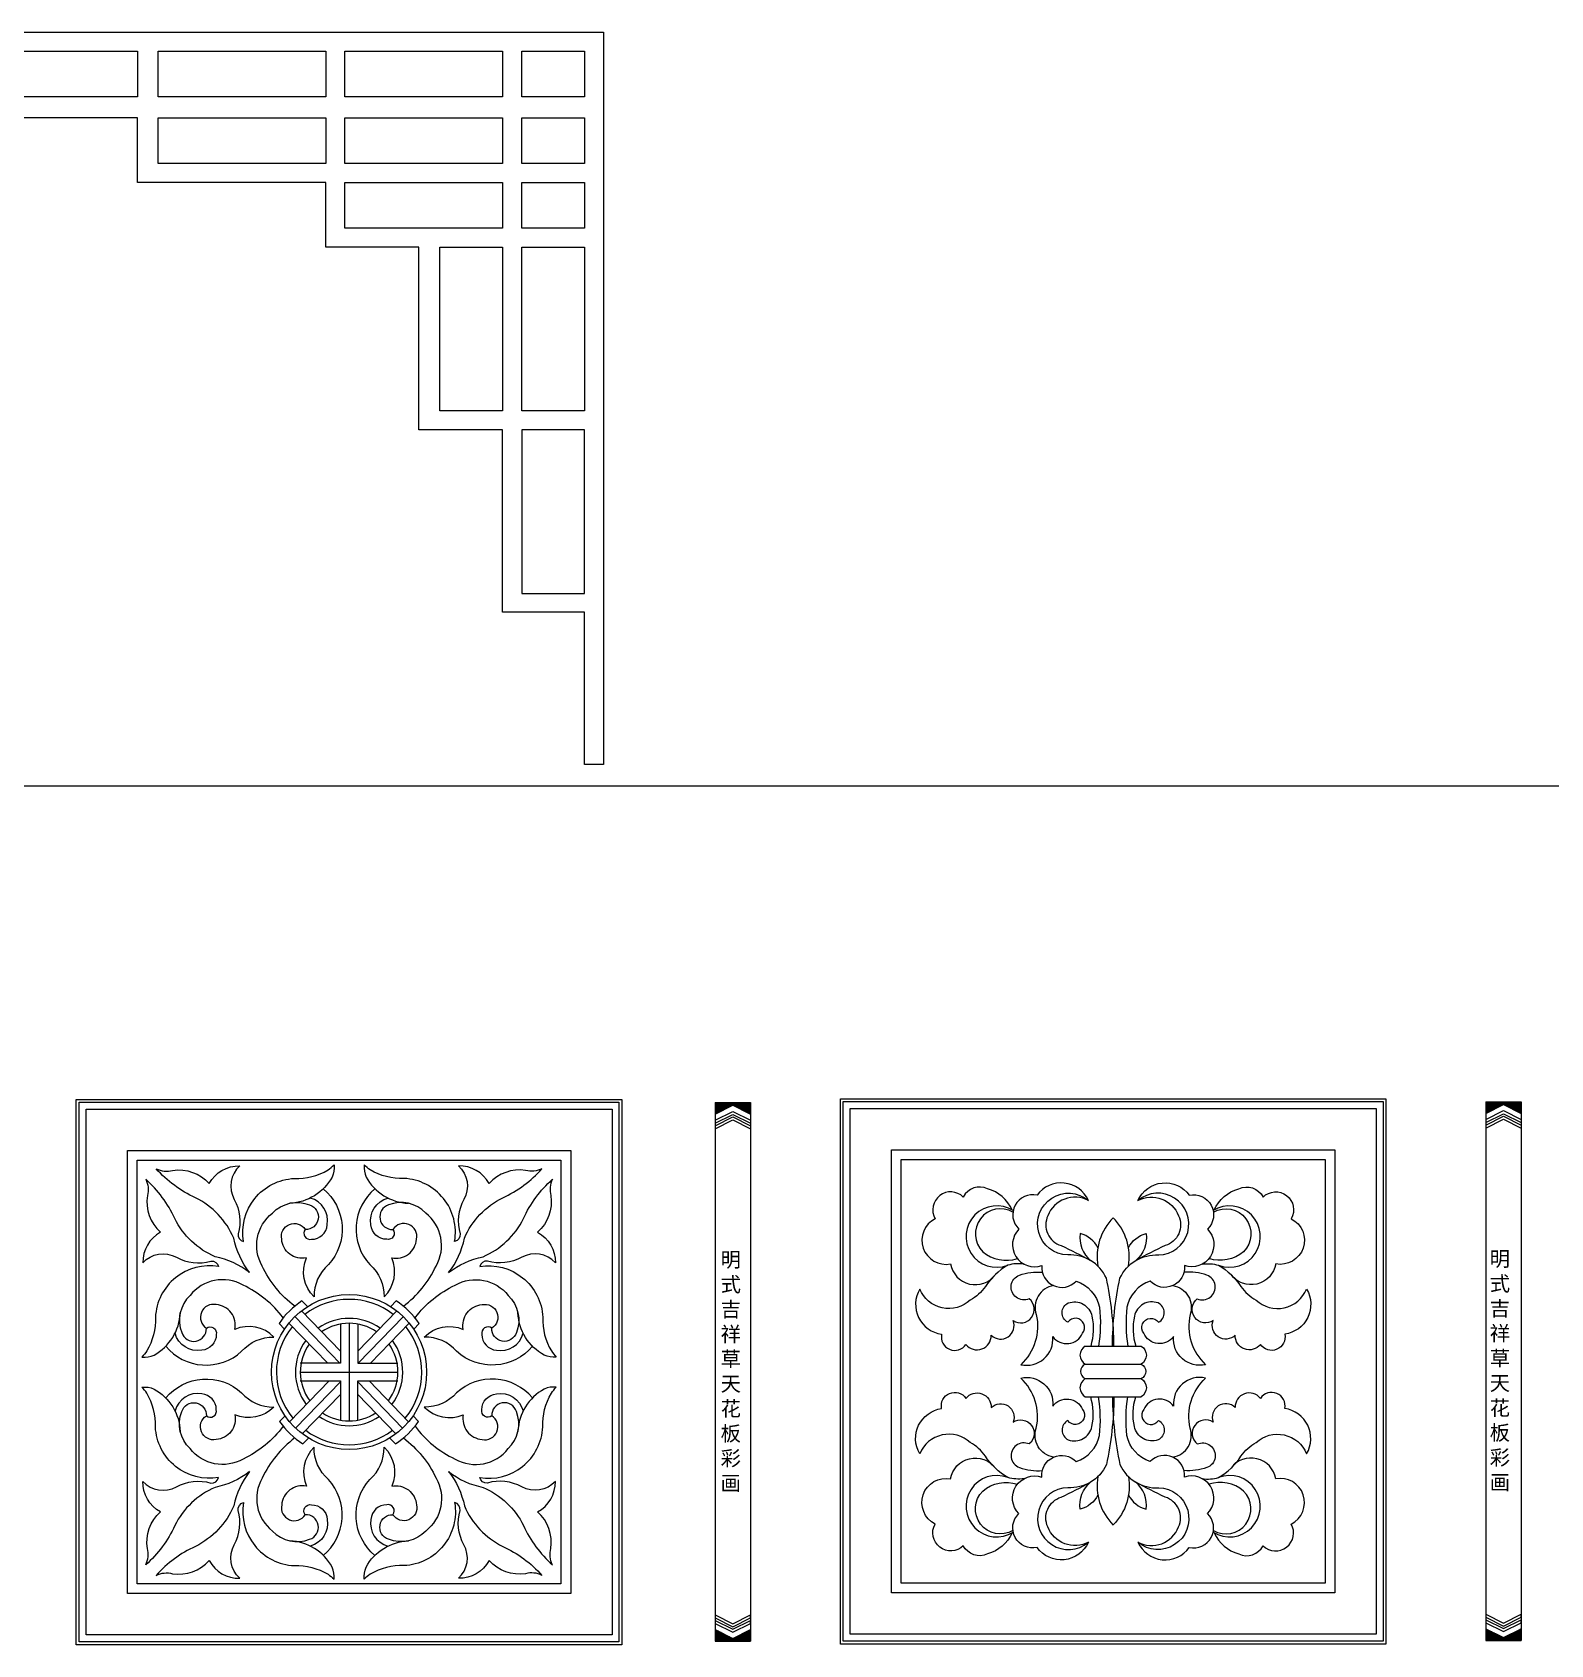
# Model space of a CAD drawing. Extents: x -66030 to 95157, y -13132 to 45879.
# Drawn here: x -25992 to -22875, y 6246 to 9558 of the extents above; entities that cross this region are included whole.
import ezdxf

# ---------------------------------------------------------------- set-up
doc = ezdxf.new("R2010")
doc.units = 0
doc.header["$LTSCALE"] = 100
doc.header["$MEASUREMENT"] = 0
doc.layers.get('0').update_dxf_attribs({"linetype": 'CONTINUOUS'})
for name, color, linetype in [('3', 11, 'CONTINUOUS'), ('4', 121, 'CONTINUOUS'), ('BH', 21, 'CONTINUOUS'), ('TEXT', 105, 'CONTINUOUS')]:
    doc.layers.add(name, color=color, linetype=linetype)
doc.styles.add('HZ', font='simhei.ttf')

# ---------------------------------------------------------------- blocks, each defined once
blk = doc.blocks.new('A$C7474708E')
at = {"layer": '3'}
for p, q in [((0, 1106.4), (0, 0)), ((0, 1106.4), (0, 1082.4)), ((0, 1106.4), (72.5, 1106.4)), ((0, 1082.4), (36.3, 1100.6)), ((36.3, 1100.6), (72.5, 1082.4)), ((72.5, 1106.4), (72.5, 0)), ((72.5, 1106.4), (72.5, 1082.4)), ((0, 1070), (36.3, 1088.1)), ((0, 1063.8), (36.3, 1081.9)), ((0, 1058.6), (36.3, 1076.8)), ((0, 1052.4), (36.3, 1070.6)), ((0, 1070), (0, 1063.8)), ((36.3, 1088.1), (72.5, 1070)), ((36.3, 1081.9), (72.5, 1063.8)), ((36.3, 1076.8), (72.5, 1058.6)), ((36.3, 1070.6), (72.5, 1052.4)), ((72.5, 1070), (72.5, 1063.8)), ((0, 1058.6), (0, 1052.4)), ((72.5, 1058.6), (72.5, 1052.4)), ((0, 54), (36.3, 35.9)), ((0, 47.8), (36.3, 29.6)), ((0, 42.7), (36.3, 24.5)), ((0, 36.4), (36.3, 18.3)), ((36.3, 35.9), (72.5, 54)), ((36.3, 29.6), (72.5, 47.8)), ((36.3, 24.5), (72.5, 42.7)), ((36.3, 18.3), (72.5, 36.4)), ((72.5, 47.8), (72.5, 54)), ((72.5, 36.4), (72.5, 42.7)), ((0, 24), (36.3, 5.9)), ((0, 0), (72.5, 0)), ((36.3, 5.9), (72.5, 24)), ((72.5, 0), (72.5, 24))]:
    blk.add_line(p, q, dxfattribs=at)
at = {"layer": 'BH'}
for p, q in [((15.8, 1090.3), (0, 1106.2)), ((13.9, 1089.4), (0, 1103.3)), ((12.1, 1088.5), (0, 1100.5)), ((10.2, 1087.5), (0, 1097.7)), ((8.3, 1086.6), (0, 1094.9)), ((17.7, 1091.3), (2.6, 1106.4)), ((19.6, 1092.2), (5.4, 1106.4)), ((21.5, 1093.2), (8.2, 1106.4)), ((23.4, 1094.1), (11.1, 1106.4)), ((25.3, 1095.1), (13.9, 1106.4)), ((27.1, 1096), (16.7, 1106.4)), ((29, 1096.9), (19.5, 1106.4)), ((30.9, 1097.9), (22.4, 1106.4)), ((32.8, 1098.8), (25.2, 1106.4)), ((34.7, 1099.8), (28, 1106.4)), ((37.2, 1100.1), (30.9, 1106.4)), ((42.9, 1097.2), (33.7, 1106.4)), ((48.5, 1094.4), (36.5, 1106.4)), ((54.2, 1091.6), (39.3, 1106.4)), ((59.8, 1088.8), (42.2, 1106.4)), ((65.5, 1085.9), (45, 1106.4)), ((71.2, 1083.1), (47.8, 1106.4)), ((72.5, 1084.6), (50.7, 1106.4)), ((72.5, 1087.4), (53.5, 1106.4)), ((72.5, 1090.2), (56.3, 1106.4)), ((72.5, 1093.1), (59.1, 1106.4)), ((72.5, 1095.9), (62, 1106.4)), ((72.5, 1098.7), (64.8, 1106.4)), ((72.5, 1101.5), (67.6, 1106.4)), ((72.5, 1104.4), (70.5, 1106.4)), ((6.4, 1085.6), (0, 1092)), ((4.5, 1084.7), (0, 1089.2)), ((2.6, 1083.7), (0, 1086.4)), ((0.7, 1082.8), (0, 1083.5)), ((21.3, 0), (0, 21.3)), ((18.4, 0), (0, 18.4)), ((15.6, 0), (0, 15.6)), ((12.8, 0), (0, 12.8)), ((9.9, 0), (0, 9.9)), ((7.1, 0), (0, 7.1)), ((4.3, 0), (0, 4.3)), ((1.5, 0), (0, 1.5)), ((24.1, 0), (0.2, 23.9)), ((26.9, 0), (5.8, 21.1)), ((29.7, 0), (11.5, 18.3)), ((32.6, 0), (17.2, 15.4)), ((35.4, 0), (22.8, 12.6)), ((38.2, 0), (28.5, 9.8)), ((41.1, 0), (34.1, 6.9)), ((43.9, 0), (37.4, 6.5)), ((46.7, 0), (39.3, 7.4)), ((49.5, 0), (41.2, 8.3)), ((52.4, 0), (43.1, 9.3)), ((55.2, 0), (45, 10.2)), ((58, 0), (46.9, 11.2)), ((60.9, 0), (48.7, 12.1)), ((63.7, 0), (50.6, 13.1)), ((66.5, 0), (52.5, 14)), ((69.3, 0), (54.4, 14.9)), ((72.2, 0), (56.3, 15.9)), ((72.5, 2.5), (58.2, 16.8)), ((72.5, 5.3), (60.1, 17.8)), ((72.5, 8.2), (61.9, 18.7)), ((72.5, 11), (63.8, 19.7)), ((72.5, 13.8), (65.7, 20.6)), ((72.5, 16.6), (67.6, 21.6)), ((72.5, 19.5), (69.5, 22.5)), ((72.5, 22.3), (71.4, 23.4))]:
    blk.add_line(p, q, dxfattribs=at)

msp = doc.modelspace()

# ---------------------------------------------------------------- linework, layer by layer
at = {"color": 29, "lineweight": 0}
msp.add_lwpolyline([(-29221.3, 9557.7), (-24819.3, 9557.7), (-24819.3, 9155.4), (-24819.3, 9116.3), (-24819.3, 8780.4), (-24819.3, 8741.3), (-24819.3, 8053.9), (-24858.3, 8053.9), (-24858.3, 8366.4), (-24901.3, 8366.4), (-24944.3, 8366.4), (-24983.3, 8366.4), (-25026.3, 8366.4), (-25026.3, 8741.3), (-25155.2, 8741.3), (-25178.6, 8741.3), (-25198.2, 8741.3), (-25198.2, 9116.3), (-25389.5, 9116.3), (-25389.5, 9128), (-25389.5, 9155.4), (-25389.5, 9249.1), (-25776.2, 9249.1), (-25776.2, 9264.7), (-25776.2, 9288.2), (-25776.2, 9381.9), (-28248.7, 9381.9)], dxfattribs=at)
at = {"lineweight": 0}
for points in [[(-25776.2, 9518.6), (-25776.2, 9424.9), (-26170.7, 9424.9), (-26170.7, 9518.6), (-25776.2, 9518.6)], [(-25389.5, 9518.6), (-25389.5, 9424.9), (-25733.3, 9424.9), (-25733.3, 9518.6), (-25389.5, 9518.6)], [(-25026.3, 9518.6), (-25026.3, 9424.9), (-25350.5, 9424.9), (-25350.5, 9518.6), (-25026.3, 9518.6)], [(-24987.2, 9424.9), (-24987.2, 9518.6), (-24858.3, 9518.6), (-24858.3, 9424.9), (-24987.2, 9424.9)], [(-25389.5, 9381.9), (-25389.5, 9288.2), (-25733.3, 9288.2), (-25733.3, 9381.9), (-25389.5, 9381.9)], [(-25026.3, 9381.9), (-25026.3, 9288.2), (-25350.5, 9288.2), (-25350.5, 9381.9), (-25026.3, 9381.9)], [(-24858.3, 9288.2), (-24987.2, 9288.2), (-24987.2, 9381.9), (-24858.3, 9381.9), (-24858.3, 9288.2)], [(-25026.3, 9155.4), (-25350.5, 9155.4), (-25350.5, 9249.1), (-25026.3, 9249.1), (-25026.3, 9155.4)], [(-24858.3, 9155.4), (-24987.2, 9155.4), (-24987.2, 9249.1), (-24858.3, 9249.1), (-24858.3, 9155.4)], [(-25026.3, 8780.4), (-25155.2, 8780.4), (-25155.2, 9116.3), (-25026.3, 9116.3), (-25026.3, 8780.4)], [(-24858.3, 8780.4), (-24987.2, 8780.4), (-24987.2, 9116.3), (-24858.3, 9116.3), (-24858.3, 8780.4)], [(-24987.2, 8405.4), (-24858.3, 8405.4), (-24858.3, 8741.3), (-24987.2, 8741.3), (-24987.2, 8405.4)]]:
    msp.add_lwpolyline(points, close=True, dxfattribs=at)
at = {"layer": '3', "color": 2}
msp.add_line((-66009.4, 8010), (95156.9, 8010), dxfattribs=at)
at = {"layer": '4'}
for p, q in [((-25439.3, 6931.8), (-25359.5, 6849.2)), ((-25243.7, 6931.8), (-25323.5, 6849.2)), ((-25465, 6906.6), (-25385.3, 6824.2)), ((-25452.9, 6920), (-25360.3, 6824.2)), ((-25341.5, 6906.4), (-25341.5, 6705.9)), ((-25230.1, 6920), (-25322.7, 6824.2)), ((-25218, 6906.6), (-25297.7, 6824.2)), ((-23830.4, 6859.6), (-23715.4, 6859.6)), ((-23830.4, 6822.6), (-23715.4, 6822.6)), ((-25441.7, 6806.2), (-25241.3, 6806.2)), ((-23830.4, 6792.6), (-23715.4, 6792.6)), ((-25382.5, 6788.2), (-25463.7, 6704.1)), ((-25359.5, 6786.1), (-25451.4, 6690.9)), ((-25359.5, 6760.1), (-25437.7, 6679.2)), ((-25323.5, 6786.1), (-25231.6, 6690.9)), ((-25323.5, 6760.1), (-25245.3, 6679.2)), ((-25300.5, 6788.2), (-25219.3, 6704.1)), ((-23830.4, 6755.6), (-23715.4, 6755.6))]:
    msp.add_line(p, q, dxfattribs=at)
for points in [[(-25895.5, 7360.2), (-24787.5, 7360.2), (-24787.5, 6252.2), (-25895.5, 6252.2)], [(-24326.9, 7361.6), (-23218.9, 7361.6), (-23218.9, 6253.6), (-24326.9, 6253.6)], [(-25796.5, 7261.2), (-24886.5, 7261.2), (-24886.5, 6351.2), (-25796.5, 6351.2)], [(-24227.9, 7262.6), (-23317.9, 7262.6), (-23317.9, 6352.6), (-24227.9, 6352.6)], [(-25776.5, 7241.2), (-24906.5, 7241.2), (-24906.5, 6371.2), (-25776.5, 6371.2)], [(-24207.9, 7242.6), (-23337.9, 7242.6), (-23337.9, 6372.6), (-24207.9, 6372.6)]]:
    msp.add_lwpolyline(points, close=True, dxfattribs=at)
for points in [[(-25545.8, 7010.4, -0.115333), (-25578.3, 7081.1, 0.178132), (-25656.8, 7164.1, -0.102877), (-25737.5, 7223.6, 0.181507), (-25703.9, 7220.2, -0.254883), (-25628.8, 7193.3, -0.279619), (-25565.9, 7229.7, 0.348931), (-25577.2, 7160.7, -0.19934), (-25569.4, 7090.1, 0.386318), (-25558.1, 7074.4, -0.450023), (-25454.1, 7203.8, 0.142253), (-25384.8, 7221.3, 0.026257), (-25372.3, 7231.4, -0.125408), (-25376.3, 7206.7, -0.262984), (-25463.2, 7152.8, -0.312798)], [(-25137.2, 7010.4, 0.115333), (-25104.7, 7081.1, -0.178132), (-25026.2, 7164.1, 0.102877), (-24945.5, 7223.6, -0.181507), (-24979.1, 7220.2, 0.254883), (-25054.2, 7193.3, 0.279619), (-25117.1, 7229.7, -0.348931), (-25105.8, 7160.7, 0.19934), (-25113.6, 7090.1, -0.386318), (-25124.8, 7074.4, 0.450023), (-25228.9, 7203.8, -0.142253), (-25298.2, 7221.3, -0.026257), (-25310.6, 7231.4, 0.125408), (-25306.7, 7206.7, 0.262984), (-25219.8, 7152.8, 0.312798)], [(-25545.7, 7010.5, 0.115333), (-25616.4, 7043, -0.178132), (-25699.4, 7121.4, 0.102877), (-25758.9, 7202.1, -0.181507), (-25755.5, 7168.5, 0.254883), (-25728.6, 7093.4, 0.279619), (-25765, 7030.6, -0.348931), (-25696.1, 7041.9, 0.19934), (-25625.4, 7034, -0.386318), (-25609.7, 7022.8, 0.450023), (-25739.1, 6918.8, -0.142253), (-25756.7, 6849.5, -0.026257), (-25766.8, 6837, 0.125408), (-25742, 6841, 0.262984), (-25688.2, 6927.9, 0.312798)], [(-25137.2, 7010.5, -0.115333), (-25066.6, 7043, 0.178132), (-24983.5, 7121.4, -0.102877), (-24924.1, 7202.1, 0.181507), (-24927.4, 7168.5, -0.254883), (-24954.4, 7093.4, -0.279619), (-24918, 7030.6, 0.348931), (-24986.9, 7041.9, -0.19934), (-25057.6, 7034, 0.386318), (-25073.3, 7022.8, -0.450023), (-24943.9, 6918.8, 0.142253), (-24926.3, 6849.5, 0.026257), (-24916.2, 6837, -0.125408), (-24941, 6841, -0.262984), (-24994.8, 6927.9, -0.312798)], [(-23980.5, 7139.2, 0.221044), (-24030.7, 7182.5, 0.407532), (-24080.6, 7165.6, 0.872303), (-24138.4, 7121.1, 0.870295), (-24106.7, 7028.3, 0.658329), (-24014.8, 7006.2)], [(-23771.3, 6860.2, 0.050824), (-23786.9, 6999.2, 0.306375), (-23866.2, 7046.7, -1.414578), (-23823.8, 7158.5, 0.580828), (-23929, 7169.2, 0.760776), (-23966.5, 7099.7, 0.792347), (-23919.2, 7024.9, 0.71273), (-23848.8, 6992.8, -0.267165), (-23801.1, 6939.2, -0.066572), (-23802.8, 6859.6)], [(-23774.4, 6860.2, -0.050824), (-23758.9, 6999.2, -0.306375), (-23679.5, 7046.7, 1.414578), (-23722, 7158.5, -0.580828), (-23616.7, 7169.2, -0.760776), (-23579.3, 7099.7, -0.792347), (-23626.6, 7024.9, -0.71273), (-23697, 6992.8, 0.267165), (-23744.7, 6939.2, 0.066572), (-23742.9, 6859.6)], [(-23565.3, 7139.2, -0.221044), (-23515.1, 7182.5, -0.407532), (-23465.2, 7165.6, -0.872303), (-23407.4, 7121.1, -0.870295), (-23439.1, 7028.3, -0.658329), (-23531, 7006.2)], [(-25452.9, 6941.4, -0.122116), (-25520, 7023.9, -0.372708), (-25498.7, 7132.7, -0.307172), (-25422.5, 7149.5, -0.873247), (-25431.5, 7099, -0.873247)], [(-25394.5, 7182.6, -0.427845), (-25384.1, 7026.8, 0.220901), (-25413.4, 6960.5, -0.312319), (-25429, 7040.6, -0.45288), (-25479.9, 7079.1, -0.84081), (-25431.5, 7099, 0.705049), (-25418.7, 7078.8, 0.392446), (-25386.3, 7108.6, 0.391752), (-25421.3, 7163.5)], [(-25288.5, 7182.6, 0.427845), (-25298.9, 7026.8, -0.220901), (-25269.6, 6960.5, 0.312319), (-25254, 7040.6, 0.45288), (-25203.1, 7079.1, 0.84081), (-25251.5, 7099, -0.705049), (-25264.3, 7078.8, -0.392446), (-25296.7, 7108.6, -0.391752), (-25261.7, 7163.5)], [(-25230.1, 6941.4, 0.122116), (-25162.9, 7023.9, 0.372708), (-25184.2, 7132.7, 0.307172), (-25260.5, 7149.5, 0.873247), (-25251.5, 7099, 0.873247)], [(-23823.8, 7158.5, 0.449125), (-23907, 7127.1, 0.454746), (-23879.8, 7066, -0.020252), (-23819.3, 7035.1)], [(-23722, 7158.5, -0.449125), (-23638.7, 7127.1, -0.454746), (-23665.9, 7066, 0.020252), (-23726.5, 7035.1)], [(-23978.7, 7134.7, 0.877618), (-24040.5, 7053.4, 0.262897), (-23969.4, 7039.3)], [(-23741.6, 7023.4, 0.244181), (-23772.9, 7123.1, 0.244181)], [(-23567.1, 7134.7, -0.877618), (-23505.3, 7053.4, -0.262897), (-23576.4, 7039.3)], [(-23804.4, 7061.4, 0.22039), (-23840.5, 7090.6, 0.260138), (-23819.3, 7035.1)], [(-23741.4, 7061.4, -0.22039), (-23705.2, 7090.6, -0.260138), (-23726.5, 7035.1)], [(-23955.7, 7027.9, 0.109536), (-23989.4, 7025.6, 0.111587), (-24035.3, 6981.7, -0.114077), (-24066.2, 6953.7, -0.518816), (-24170.1, 6976.7, 0.532356), (-24125.1, 6883.9, 0.824095), (-24075.2, 6863, 0.725536), (-24023.3, 6881.9, 0.817839), (-23978.4, 6911.8, 0.958107), (-23945.4, 6956.7, -1.029244), (-23965.4, 7005.3, -0.093874), (-23918.2, 7011.4)], [(-23590, 7027.9, -0.109536), (-23556.4, 7025.6, -0.111587), (-23510.5, 6981.7, 0.114077), (-23479.5, 6953.7, 0.518816), (-23375.7, 6976.7, -0.532356), (-23420.6, 6883.9, -0.824095), (-23470.5, 6863, -0.725536), (-23522.5, 6881.9, -0.817839), (-23567.4, 6911.8, -0.958107), (-23600.3, 6956.7, 1.029244), (-23580.4, 7005.3, 0.093874), (-23627.5, 7011.4)], [(-25476.8, 6917.5, 0.122116), (-25559.2, 6984.7, 0.372708), (-25668, 6963.4, 0.307172), (-25684.9, 6887.2, 0.873247), (-25634.4, 6896.2, 0.873247)], [(-25206.2, 6917.5, -0.122116), (-25123.8, 6984.7, -0.372708), (-25014.9, 6963.4, -0.307172), (-24998.1, 6887.2, -0.873247), (-25048.6, 6896.2, -0.873247)], [(-23895.4, 6983.8, 0.465794), (-23930.8, 6924.3, -0.265798), (-23962.5, 6821.3, 0.506948), (-23896.8, 6879, 0.575002), (-23835.6, 6885.8, 1.033023), (-23866.2, 6908.4, -0.607438), (-23865.1, 6948.1, -0.46004), (-23816.5, 6920.9, -0.125554), (-23819.1, 6859.6)], [(-23650.3, 6983.8, -0.465794), (-23615, 6924.3, 0.265798), (-23583.2, 6821.3, -0.506948), (-23649, 6879, -0.575002), (-23710.1, 6885.8, -1.033023), (-23679.6, 6908.4, 0.607438), (-23680.7, 6948.1, 0.46004), (-23729.3, 6920.9, 0.125554), (-23726.7, 6859.6)], [(-25717.9, 6859.2, 0.427845), (-25562.1, 6848.8, -0.220901), (-25495.9, 6878.1, 0.312319), (-25576, 6893.7, 0.45288), (-25614.4, 6944.6, 0.84081), (-25634.4, 6896.2, -0.705049), (-25614.1, 6883.4, -0.392446), (-25644, 6851, -0.391752), (-25698.9, 6886)], [(-25426.9, 6940.6), (-25438.2, 6952.3, 0.095016), (-25485.4, 6906.1), (-25474, 6894.4)], [(-25208.9, 6894.4), (-25197.6, 6906.1, 0.095016), (-25244.8, 6952.3), (-25256.1, 6940.6)], [(-24965.1, 6859.2, -0.427845), (-25120.9, 6848.8, 0.220901), (-25187.1, 6878.1, -0.312319), (-25107, 6893.7, -0.45288), (-25068.5, 6944.6, -0.84081), (-25048.6, 6896.2, 0.705049), (-25068.9, 6883.4, 0.392446), (-25039, 6851, 0.391752), (-24984.1, 6886)], [(-23830.4, 6859.6, 0.57354), (-23830.4, 6822.6, 0.621338), (-23830.4, 6792.6, 0.57354), (-23830.4, 6755.6, 0.57354)], [(-23715.4, 6859.6, -0.57354), (-23715.4, 6822.6, -0.621338), (-23715.4, 6792.6, -0.57354), (-23715.4, 6755.6, -0.57354)], [(-25717.9, 6753.1, -0.427845), (-25562.1, 6763.6, 0.220901), (-25495.9, 6734.2, -0.312319), (-25576, 6718.6, -0.45288), (-25614.4, 6667.7, -0.84081), (-25634.4, 6716.2, 0.705049), (-25614.1, 6728.9, 0.392446), (-25644, 6761.3, 0.391752), (-25698.9, 6726.3)], [(-24965.1, 6753.1, 0.427845), (-25120.9, 6763.6, -0.220901), (-25187.1, 6734.2, 0.312319), (-25107, 6718.6, 0.45288), (-25068.5, 6667.7, 0.84081), (-25048.6, 6716.2, -0.705049), (-25068.9, 6728.9, -0.392446), (-25039, 6761.3, -0.391752), (-24984.1, 6726.3)], [(-23895.4, 6631.4, -0.465794), (-23930.8, 6690.9, 0.265798), (-23962.5, 6793.9, -0.506948), (-23896.8, 6736.2, -0.575002), (-23835.6, 6729.4, -1.033023), (-23866.2, 6706.7, 0.607438), (-23865.1, 6667.1, 0.46004), (-23816.5, 6694.3, 0.125554), (-23819.1, 6755.6)], [(-23650.3, 6631.4, 0.465794), (-23615, 6690.9, -0.265798), (-23583.2, 6793.9, 0.506948), (-23649, 6736.2, 0.575002), (-23710.1, 6729.4, 1.033023), (-23679.6, 6706.7, -0.607438), (-23680.7, 6667.1, -0.46004), (-23729.3, 6694.3, -0.125554), (-23726.7, 6755.6)], [(-25545.7, 6601.8, -0.115333), (-25616.4, 6569.3, 0.178132), (-25699.4, 6490.9, -0.102877), (-25758.9, 6410.2, 0.181507), (-25755.5, 6443.8, -0.254883), (-25728.6, 6518.9, -0.279619), (-25765, 6581.7, 0.348931), (-25696.1, 6570.4, -0.19934), (-25625.4, 6578.3, 0.386318), (-25609.7, 6589.5, -0.450023), (-25739.1, 6693.5, 0.142253), (-25756.7, 6762.8, 0.026257), (-25766.8, 6775.3, -0.125408), (-25742, 6771.3, -0.262984), (-25688.2, 6684.4, -0.312798)], [(-25137.2, 6601.8, 0.115333), (-25066.6, 6569.3, -0.178132), (-24983.5, 6490.9, 0.102877), (-24924.1, 6410.2, -0.181507), (-24927.4, 6443.8, 0.254883), (-24954.4, 6518.9, 0.279619), (-24918, 6581.7, -0.348931), (-24986.9, 6570.4, 0.19934), (-25057.6, 6578.3, -0.386318), (-25073.3, 6589.5, 0.450023), (-24943.9, 6693.5, -0.142253), (-24926.3, 6762.8, -0.026257), (-24916.2, 6775.3, 0.125408), (-24941, 6771.3, 0.262984), (-24994.8, 6684.4, 0.312798)], [(-23955.7, 6587.3, -0.109536), (-23989.4, 6589.6, -0.111587), (-24035.3, 6633.5, 0.114077), (-24066.2, 6661.5, 0.518816), (-24170.1, 6638.5, -0.532356), (-24125.1, 6731.3, -0.824095), (-24075.2, 6752.2, -0.725536), (-24023.3, 6733.3, -0.817839), (-23978.4, 6703.4, -0.958107), (-23945.4, 6658.5, 1.029244), (-23965.4, 6609.9, 0.093874), (-23918.2, 6603.8)], [(-23771.3, 6755, -0.050824), (-23786.9, 6616, -0.306375), (-23866.2, 6568.5, 1.414578), (-23823.8, 6456.7, -0.580828), (-23929, 6446, -0.760776), (-23966.5, 6515.5, -0.792347), (-23919.2, 6590.3, -0.71273), (-23848.8, 6622.4, 0.267165), (-23801.1, 6676, 0.066572), (-23802.8, 6755.6)], [(-23774.4, 6755, 0.050824), (-23758.9, 6616, 0.306375), (-23679.5, 6568.5, -1.414578), (-23722, 6456.7, 0.580828), (-23616.7, 6446, 0.760776), (-23579.3, 6515.5, 0.792347), (-23626.6, 6590.3, 0.71273), (-23697, 6622.4, -0.267165), (-23744.7, 6676, -0.066572), (-23742.9, 6755.6)], [(-23590, 6587.3, 0.109536), (-23556.4, 6589.6, 0.111587), (-23510.5, 6633.5, -0.114077), (-23479.5, 6661.5, -0.518816), (-23375.7, 6638.5, 0.532356), (-23420.6, 6731.3, 0.824095), (-23470.5, 6752.2, 0.725536), (-23522.5, 6733.3, 0.817839), (-23567.4, 6703.4, 0.958107), (-23600.3, 6658.5, -1.029244), (-23580.4, 6609.9, -0.093874), (-23627.5, 6603.8)], [(-25476.8, 6694.8, -0.122116), (-25559.2, 6627.6, -0.372708), (-25668, 6648.9, -0.307172), (-25684.9, 6725.1, -0.873247), (-25634.4, 6716.2, -0.873247)], [(-25206.2, 6694.8, 0.122116), (-25123.8, 6627.6, 0.372708), (-25014.9, 6648.9, 0.307172), (-24998.1, 6725.1, 0.873247), (-25048.6, 6716.2, 0.873247)], [(-25472.9, 6716.2), (-25484.2, 6704.5, 0.095016), (-25436.5, 6658.9), (-25425.1, 6670.6)], [(-25257.9, 6670.6), (-25246.5, 6658.9, 0.095016), (-25198.8, 6704.5), (-25210.1, 6716.2)], [(-25452.9, 6670.9, 0.122116), (-25520, 6588.4, 0.372708), (-25498.7, 6479.6, 0.307172), (-25422.5, 6462.8, 0.873247), (-25431.5, 6513.3, 0.873247)], [(-25230.1, 6670.9, -0.122116), (-25162.9, 6588.4, -0.372708), (-25184.2, 6479.6, -0.307172), (-25260.5, 6462.8, -0.873247), (-25251.5, 6513.3, -0.873247)], [(-25394.5, 6429.7, 0.427845), (-25384.1, 6585.5, -0.220901), (-25413.4, 6651.8, 0.312319), (-25429, 6571.7, 0.45288), (-25479.9, 6533.2, 0.84081), (-25431.5, 6513.3, -0.705049), (-25418.7, 6533.6, -0.392446), (-25386.3, 6503.7, -0.391752), (-25421.3, 6448.8)], [(-25288.5, 6429.7, -0.427845), (-25298.9, 6585.5, 0.220901), (-25269.6, 6651.8, -0.312319), (-25254, 6571.7, -0.45288), (-25203.1, 6533.2, -0.84081), (-25251.5, 6513.3, 0.705049), (-25264.3, 6533.6, 0.392446), (-25296.7, 6503.7, 0.391752), (-25261.7, 6448.8)], [(-23980.5, 6476, -0.221044), (-24030.7, 6432.7, -0.407532), (-24080.6, 6449.6, -0.872303), (-24138.4, 6494.1, -0.870295), (-24106.7, 6586.9, -0.658329), (-24014.8, 6609)], [(-23565.3, 6476, 0.221044), (-23515.1, 6432.7, 0.407532), (-23465.2, 6449.6, 0.872303), (-23407.4, 6494.1, 0.870295), (-23439.1, 6586.9, 0.658329), (-23531, 6609)], [(-25545.8, 6601.9, 0.115333), (-25578.3, 6531.2, -0.178132), (-25656.8, 6448.2, 0.102877), (-25737.5, 6388.7, -0.181507), (-25703.9, 6392.1, 0.254883), (-25628.8, 6419, 0.279619), (-25565.9, 6382.6, -0.348931), (-25577.2, 6451.6, 0.19934), (-25569.4, 6522.2, -0.386318), (-25558.1, 6538, 0.450023), (-25454.1, 6408.6, -0.142253), (-25384.8, 6391, -0.026257), (-25372.3, 6380.9, 0.125408), (-25376.3, 6405.6, 0.262984), (-25463.2, 6459.5, 0.312798)], [(-25137.2, 6601.9, -0.115333), (-25104.7, 6531.2, 0.178132), (-25026.2, 6448.2, -0.102877), (-24945.5, 6388.7, 0.181507), (-24979.1, 6392.1, -0.254883), (-25054.2, 6419, -0.279619), (-25117.1, 6382.6, 0.348931), (-25105.8, 6451.6, -0.19934), (-25113.6, 6522.2, 0.386318), (-25124.8, 6538, -0.450023), (-25228.9, 6408.6, 0.142253), (-25298.2, 6391, 0.026257), (-25310.6, 6380.9, -0.125408), (-25306.7, 6405.6, -0.262984), (-25219.8, 6459.5, -0.312798)], [(-23741.6, 6591.8, -0.244181), (-23772.9, 6492.1, -0.244181)], [(-23978.7, 6480.5, -0.877618), (-24040.5, 6561.8, -0.262897), (-23969.4, 6575.9)], [(-23823.8, 6456.7, -0.449125), (-23907, 6488.1, -0.454746), (-23879.8, 6549.2, 0.020252), (-23819.3, 6580.1)], [(-23804.4, 6553.8, -0.22039), (-23840.5, 6524.6, -0.260138), (-23819.3, 6580.1)], [(-23741.4, 6553.8, 0.22039), (-23705.2, 6524.6, 0.260138), (-23726.5, 6580.1)], [(-23722, 6456.7, 0.449125), (-23638.7, 6488.1, 0.454746), (-23665.9, 6549.2, -0.020252), (-23726.5, 6580.1)], [(-23567.1, 6480.5, 0.877618), (-23505.3, 6561.8, 0.262897), (-23576.4, 6575.9)]]:
    msp.add_lwpolyline(points, format="xyb", dxfattribs=at)
for points in [[(-25359.5, 6904.8), (-25359.5, 6824.2), (-25441.7, 6824.2)], [(-25323.5, 6904.8), (-25323.5, 6824.2), (-25241.3, 6824.2)], [(-25441.7, 6788.2), (-25359.5, 6788.2), (-25359.5, 6707.6)], [(-25323.5, 6707.6), (-25323.5, 6788.2), (-25241.3, 6788.2)]]:
    msp.add_lwpolyline(points, dxfattribs=at)
msp.add_circle((-25341.5, 6806.2), 159.2, dxfattribs=at)
for centre, radius, start, end in [((-24011.9, 7084.5), 63.1, 57.7225, 290.9039), ((-23692.6, 7043.2), 113.3, 135.1378, 190.026), ((-23533.9, 7084.5), 63.1, 249.0961, 122.2775), ((-25341.5, 6806.2), 149.2, 52.5192, 127.4808), ((-25341.5, 6806.2), 149.2, 141.3372, 219.4525), ((-25341.5, 6806.2), 110.2, 54.8469, 125.1531), ((-25341.5, 6806.2), 100.2, 55.7393, 124.2607), ((-25341.5, 6806.2), 149.2, 320.5475, 38.6628), ((-25341.5, 6806.2), 110.2, 143.951, 217.1247), ((-25341.5, 6806.2), 100.2, 144.954, 216.2324), ((-25341.5, 6806.2), 100.2, 323.7676, 35.046), ((-25341.5, 6806.2), 110.2, 322.8753, 36.049), ((-25341.5, 6806.2), 110.2, 235.9226, 304.0774), ((-25341.5, 6806.2), 100.2, 236.9257, 303.0743), ((-25341.5, 6806.2), 149.2, 233.3088, 306.6912), ((-24011.9, 6530.7), 63.1, 69.0961, 302.2775), ((-23692.6, 6572), 113.3, 169.974, 224.8622), ((-23533.9, 6530.7), 63.1, 237.7225, 110.9039)]:
    msp.add_arc(centre, radius, start, end, dxfattribs=at)
at = {"layer": 'TEXT'}
for points in [[(-25901.5, 7366.2), (-24781.5, 7366.2), (-24781.5, 6246.2), (-25901.5, 6246.2)], [(-24332.9, 7367.6), (-23212.9, 7367.6), (-23212.9, 6247.6), (-24332.9, 6247.6)], [(-25881.5, 7346.2), (-24801.5, 7346.2), (-24801.5, 6266.2), (-25881.5, 6266.2)], [(-24312.9, 7347.6), (-23232.9, 7347.6), (-23232.9, 6267.6), (-24312.9, 6267.6)]]:
    msp.add_lwpolyline(points, close=True, dxfattribs=at)

# ---------------------------------------------------------------- block references
at = {"layer": '4'}
for p in [(-24589.9, 6253.4), (-23007.9, 6254.9)]:
    msp.add_blockref('A$C7474708E', p, dxfattribs=at)

# ---------------------------------------------------------------- texts
at = {"layer": 'TEXT', "char_height": 30.6, "attachment_point": 4, "style": 'HZ'}
for insert in [(-24578.8, 6806), (-22999.9, 6807.5)]:
    msp.add_mtext('明\\P式\\P吉\\P祥\\P草\\P天\\P花\\P板\\P彩\\P画', dxfattribs=dict(at, insert=insert))

doc.saveas('drawing.dxf')
